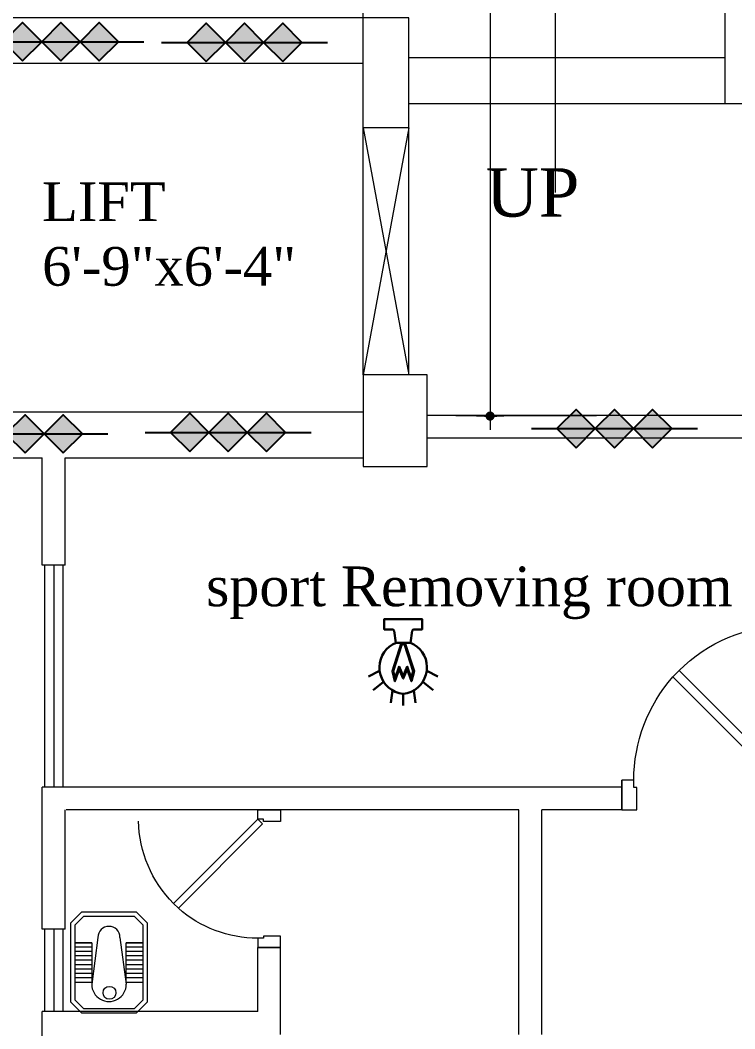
# Model space of a CAD drawing. Header units: inches. Extents: x -250485 to 735580, y -140410 to 288049.
# Drawn here: x 39750.4 to 39906.3, y 21592.1 to 21812.1 of the extents above; entities that cross this region are included whole.
import ezdxf

# ---------------------------------------------------------------- set-up
doc = ezdxf.new("R2010")
doc.units = ezdxf.units.IN
doc.header["$MEASUREMENT"] = 0
doc.header["$PDMODE"] = 35
doc.layers.get('0').update_dxf_attribs({"lineweight": 0})
doc.layers.get('Defpoints').update_dxf_attribs({"lineweight": 0})
for name, color, linetype, lineweight in [('A stair', 210, 'Continuous', 0), ('COLUMN-2', 102, 'Continuous', 0), ('DIM_WORKING', 7, 'Continuous', 0), ('DOOR', 222, 'Continuous', 0), ('Emergency Light', 251, 'Continuous', 15), ('FURNITURE', 144, 'Continuous', 0), ('hosebox', 10, 'Continuous', 0), ('illustr-TOILET FIXTURE', 252, 'Continuous', 0), ('Intercom Conduit', 40, 'Continuous', 0), ('Layer1', 134, 'Continuous', 0), ('PROJ NAME', 7, 'Continuous', 0), ('Stair', 171, 'Continuous', 0), ('SYMBLE', 86, 'Continuous', 0), ('wall', 7, 'Continuous', 0), ('WALL (I)', 7, 'Continuous', 0), ('window', 140, 'Continuous', 0)]:
    doc.layers.add(name, color=color, linetype=linetype, lineweight=lineweight)
doc.layers.add('fire rated wall', color=7, linetype='Continuous')
doc.styles.add('ARCH', font='times.ttf')
doc.styles.add('ARIAL', font='times.ttf')
doc.styles.add('REG', font='times.ttf')
doc.dimstyles.new('Dim-Pres', dxfattribs={"dimtxt": 5.5, "dimasz": 2, "dimexe": 1.5, "dimexo": 1.5, "dimgap": 1, "dimtad": 3, "dimdec": 0, "dimzin": 3, "dimdsep": 46, "dimlunit": 4, "dimtxsty": 'REG', "dimblk": 'point', "dimcen": 2, "dimclrd": 256, "dimclre": 256, "dimclrt": 7, "dimadec": 0, "dimazin": 0, "dimtfac": 0.75, "dimtdec": 0, "dimtmove": 1, "dimatfit": 3, "dimldrblk": 'point', "dimfxl": 0, "dimtolj": 1, "dimtzin": 0, "dimlwd": -1, "dimlwe": -1, "dimarcsym": 1})

# ---------------------------------------------------------------- blocks, each defined once
blk = doc.blocks.new('30 door')
at = {"layer": 'DOOR'}
blk.add_lwpolyline([(-5, 28), (-5, 30), (0, 30), (0, 27.5), (-3.75, 27.5), (-3.75, 28), (-5, 28, 0.181643), (-22.32, 21.45), (-23.38, 20.38), (-5, 2), (-5, 0), (0, 0), (0, 2.5), (-3.75, 2.5), (-3.75, 2), (-5, 2), (-3.94, 3.06), (-22.32, 21.45), (-23.38, 20.38, 0.194724), (-31, 2.42, 0.196084)], format="xyb", dxfattribs=at)
blk = doc.blocks.new('HGJGHJ')
at = {"layer": 'FURNITURE', "linetype": 'Continuous'}
for p, q in [((30654.36, 4929.01), (30651.96, 4926.61)), ((30654.76, 4928.05), (30652.92, 4926.21)), ((30654.36, 4929.01), (30671.65, 4929.01)), ((30654.76, 4928.05), (30671.25, 4928.05)), ((30658.68, 4928.05), (30667.33, 4928.05)), ((30658.68, 4924.45), (30658.68, 4928.05)), ((30658.68, 4928.05), (30658.68, 4924.45)), ((30659.64, 4928.05), (30659.64, 4924.45)), ((30660.6, 4928.05), (30660.6, 4924.45)), ((30661.56, 4928.05), (30661.56, 4924.45)), ((30662.52, 4928.05), (30662.52, 4924.45)), ((30663.48, 4928.05), (30663.48, 4924.45)), ((30664.44, 4928.05), (30664.44, 4924.45)), ((30665.4, 4928.05), (30665.4, 4924.45)), ((30666.37, 4928.05), (30666.37, 4924.45)), ((30667.33, 4928.05), (30667.33, 4924.45)), ((30671.25, 4928.05), (30673.09, 4926.21)), ((30671.65, 4929.01), (30674.05, 4926.61)), ((30651.96, 4914.79), (30651.96, 4926.61)), ((30652.92, 4915.19), (30652.92, 4926.21)), ((30673.09, 4926.21), (30673.09, 4915.19)), ((30674.05, 4926.61), (30674.05, 4914.79)), ((30657.53, 4923.08), (30667.73, 4924.46)), ((30667.33, 4924.45), (30658.68, 4924.45)), ((30657.53, 4918.27), (30667.73, 4916.93)), ((30658.68, 4916.95), (30667.33, 4916.95)), ((30658.68, 4913.35), (30658.68, 4916.95)), ((30658.68, 4916.95), (30658.68, 4913.35)), ((30659.64, 4916.95), (30659.64, 4913.35)), ((30660.6, 4916.95), (30660.6, 4913.35)), ((30661.56, 4916.95), (30661.56, 4913.35)), ((30662.52, 4916.95), (30662.52, 4913.35)), ((30663.48, 4916.95), (30663.48, 4913.35)), ((30664.44, 4916.95), (30664.44, 4913.35)), ((30665.4, 4916.95), (30665.4, 4913.35)), ((30666.37, 4916.95), (30666.37, 4913.35)), ((30667.33, 4916.95), (30667.33, 4913.35)), ((30654.36, 4912.39), (30651.96, 4914.79)), ((30654.76, 4913.35), (30652.92, 4915.19)), ((30673.09, 4915.19), (30671.25, 4913.35)), ((30674.05, 4914.79), (30671.65, 4912.39)), ((30671.65, 4912.39), (30654.36, 4912.39)), ((30671.25, 4913.35), (30654.76, 4913.35)), ((30667.33, 4913.35), (30658.68, 4913.35))]:
    blk.add_line(p, q, dxfattribs=at)
blk.add_circle((30669.61, 4920.81), 1.4, dxfattribs=at)
for centre, radius, start, end in [((30657.53, 4920.68), 2.4, 90, 270), ((30667.74, 4920.7), 3.77, 269.8864, 90.1136)]:
    blk.add_arc(centre, radius, start, end, dxfattribs=at)
blk = doc.blocks.new('bfg')
at = {"layer": 'fire rated wall'}
h = blk.add_hatch(color=1, dxfattribs=at)
h.dxf.hatch_style = 1
h.paths.add_polyline_path([(9432308.67, -5613534.51), (9432321.43, -5613547.26), (9432334.18, -5613534.51)])
h.paths.add_polyline_path([(9432334.18, -5613534.51), (9432321.43, -5613521.75), (9432308.67, -5613534.51)])
h.paths.add_polyline_path([(9432334.18, -5613534.51), (9432359.68, -5613534.51), (9432346.93, -5613521.75)])
h.paths.add_polyline_path([(9432334.18, -5613534.51), (9432346.93, -5613547.26), (9432359.68, -5613534.51)])
at = {"layer": 'fire rated wall', "color": 1, "elevation": 0}
for points in [[(9432321.43, -5613547.26), (9432334.18, -5613534.51), (9432321.43, -5613521.75), (9432308.67, -5613534.51)], [(9432346.93, -5613547.26), (9432359.68, -5613534.51), (9432346.93, -5613521.75), (9432334.18, -5613534.51)]]:
    blk.add_lwpolyline(points, close=True, dxfattribs=at)
blk.add_lwpolyline([(9432291.67, -5613534.51), (9432376.69, -5613534.51)], dxfattribs=at)
blk = doc.blocks.new('3HR RATE')
at = {"layer": 'fire rated wall', "xscale": 1.292997314696549, "yscale": 1.292997314696549, "zscale": 1.292997314696549}
for p in [(-12191616.17, 7245476.71), (-12191583.19, 7245476.71)]:
    blk.add_blockref('bfg', p, dxfattribs=at)
blk = doc.blocks.new('dot')
at = {"color": 4}
for p, q in [((0, 1.5), (0, -1.5)), ((-1.5, 0), (1.5, 0))]:
    blk.add_line(p, q, dxfattribs=at)
at = {"color": 6, "const_width": 0.5}
blk.add_lwpolyline([(-0.25, 0, 1), (0.25, 0, 1)], format="xyb", close=True, dxfattribs=at)
blk = doc.blocks.new('point')
blk.add_blockref('dot', (0, 0))
blk = doc.blocks.new('*D594')
at = {"layer": 'Defpoints', "color": 0, "ltscale": 30, "transparency": 16777216}
for p in [(39850.25, 22012.76), (39850.25, 21725.76), (39852.95, 21725.76)]:
    blk.add_point(p, dxfattribs=at)
at = {"layer": 'Layer1', "ltscale": 30, "transparency": 16777216}
for p, q in [((39851.75, 22012.76), (39854.45, 22012.76)), ((39852.95, 22010.76), (39852.95, 21727.76)), ((39851.75, 21725.76), (39854.45, 21725.76))]:
    blk.add_line(p, q, dxfattribs=at)
at = {"layer": 'Layer1', "ltscale": 30, "transparency": 16777216, "xscale": 2, "yscale": 2, "zscale": 2}
for p, rotation in [((39852.95, 22012.76), 90), ((39852.95, 21725.76), 270)]:
    blk.add_blockref('point', p, dxfattribs=dict(at, rotation=rotation))
at = {"layer": 'Layer1', "color": 7, "ltscale": 30, "transparency": 16777216, "insert": (39849.41, 21869.26), "char_height": 5, "attachment_point": 5, "rotation": 90, "style": 'REG'}
blk.add_mtext('\\A1;23\'-11"', dxfattribs=at)
blk = doc.blocks.new('A$C16DB04AD')
at = {"layer": 'Emergency Light', "color": 154, "lineweight": 30}
for p, q in [((-6.54, -14.39), (-9.59, -15.98)), ((6.54, -14.39), (9.59, -15.98)), ((-5.43, -17.4), (-8.33, -19.77)), ((5.43, -17.4), (8.33, -19.77)), ((-2.95, -19.78), (-3.46, -23.22)), ((0, -20.7), (0, -24)), ((2.95, -19.78), (3.46, -23.22))]:
    blk.add_line(p, q, dxfattribs=at)
blk.add_lwpolyline([(-2, -6.57), (-2.49, -3.28, 0.371278), (-2.94, -2.89), (-5.25, -2.89), (-5.25, 0), (5.25, 0), (5.25, -2.89), (2.94, -2.89, 0.371278), (2.49, -3.28), (2, -6.57)], format="xyb", dxfattribs=at)
at = {"layer": 'Emergency Light', "color": 1, "lineweight": 30}
blk.add_lwpolyline([(-0.43, -6.57), (-3.01, -14.48), (-2.28, -17.27), (-1.1, -13.91), (0, -16.5), (1.1, -13.91), (2.28, -17.27), (3.01, -14.48), (0.43, -6.57)], dxfattribs=at)
blk.add_lwpolyline([(0.43, -7.28, 0.690361), (-0.43, -7.28), (-2.75, -14.5), (-2.25, -16.42), (-1.12, -13.21), (0, -15.86), (1.12, -13.21), (2.25, -16.42), (2.75, -14.5), (0.43, -7.28)], format="xyb", dxfattribs=at)
at = {"layer": 'Emergency Light', "color": 154, "lineweight": 30}
blk.add_lwpolyline([(-2.02, -6.58), (2, -6.57)], dxfattribs=at)
for centre, radius, start, end in [((0.78, -13.41), 7.38, 112.0671, 245.9767), ((-0.78, -13.41), 7.38, 294.0233, 67.9329), ((0, -15.96), 4.74, 241.9689, 298.0311)]:
    blk.add_arc(centre, radius, start, end, dxfattribs=at)

msp = doc.modelspace()

# ---------------------------------------------------------------- linework, layer by layer
at = {"layer": 'COLUMN-2', "color": 7}
msp.add_lwpolyline([(39825.25, 21714.76), (39839.25, 21714.76), (39839.25, 21734.76), (39825.25, 21734.76)], close=True, dxfattribs=at)
msp.add_lwpolyline([(39825.25, 21714.76), (39839.25, 21714.76), (39839.25, 21734.76), (39825.25, 21734.76)], close=True, dxfattribs=at)
at = {"layer": 'DIM_WORKING', "color": 7, "ltscale": 30}
msp.add_line((39835.25, 21788.66), (39825.25, 21788.66), dxfattribs=at)
for points in [[(39835.25, 21788.66), (39835.25, 21812.66), (39734.25, 21812.66), (39734.25, 21716.66), (39755.25, 21716.66)], [(39825.25, 21788.66), (39825.25, 21802.66), (39744.25, 21802.66), (39744.25, 21726.66), (39825.25, 21726.66)], [(39760.25, 21716.66), (39825.25, 21716.66)]]:
    msp.add_lwpolyline(points, dxfattribs=at)
at = {"layer": 'hosebox', "color": 7, "linetype": 'Continuous'}
msp.add_line((39845.47, 21725.91), (39876.15, 21725.91), dxfattribs=at)
at = {"layer": 'Intercom Conduit', "color": 7, "ltscale": 30}
msp.add_lwpolyline([(39825.25, 21788.66), (39835.25, 21734.76), (39835.25, 21788.66), (39825.25, 21734.76), (39825.25, 21788.66)], dxfattribs=at)
at = {"layer": 'Layer1', "color": 7, "ltscale": 30}
for p, q in [((39760.25, 21693.26), (39755.25, 21693.26)), ((39881.71, 21639.82), (39881.71, 21646.32))]:
    msp.add_line(p, q, dxfattribs=at)
at = {"layer": 'Stair', "color": 7, "ltscale": 30}
for p, q in [((39904.25, 21803.91), (39835.25, 21803.91)), ((39904.25, 21793.91), (39835.25, 21793.91))]:
    msp.add_line(p, q, dxfattribs=at)
msp.add_lwpolyline([(39904.25, 21923.91), (39916.25, 21923.91), (39916.25, 21793.91), (39904.25, 21793.91)], close=True, dxfattribs=at)
at = {"layer": 'SYMBLE', "color": 7, "ltscale": 30}
msp.add_lwpolyline([(39867.25, 21774.57), (39867.25, 21983.19), (39956.58, 21983.19), (39956.58, 21793.91), (39921.62, 21803.91), (39933.95, 21803.91), (39956.58, 21793.91), (39985.09, 21803.91), (39977.27, 21803.91), (39956.58, 21793.91)], dxfattribs=at)
at = {"layer": 'WALL (I)', "color": 7, "ltscale": 30}
for p, q in [((39825.25, 21738.41), (39825.25, 21958.41)), ((39930.21, 21725.91), (39839.25, 21725.91)), ((39919.21, 21720.91), (39839.25, 21720.91)), ((39755.25, 21693.26), (39755.25, 21716.66)), ((39760.25, 21693.26), (39760.25, 21716.66)), ((39881.71, 21644.82), (39755.25, 21644.82)), ((39755.25, 21613.82), (39755.25, 21644.82)), ((39760.25, 21613.82), (39760.25, 21639.82)), ((39859.25, 21639.82), (39760.43, 21639.82)), ((39859.25, 21590.82), (39859.25, 21639.82)), ((39881.71, 21639.82), (39864.25, 21639.82)), ((39864.25, 21590.82), (39864.25, 21639.82)), ((39760.25, 21613.82), (39755.25, 21613.82)), ((39802.25, 21595.82), (39802.25, 21609.82)), ((39807.25, 21609.82), (39802.25, 21609.82)), ((39807.25, 21590.82), (39807.25, 21609.82)), ((39802.25, 21595.82), (39755.25, 21595.82)), ((39755.25, 21564.82), (39755.25, 21595.82))]:
    msp.add_line(p, q, dxfattribs=at)
at = {"layer": 'window', "color": 7, "ltscale": 30}
for p, q in [((39755.75, 21693.26), (39755.75, 21644.82)), ((39757.75, 21693.26), (39757.75, 21644.82)), ((39759.75, 21693.26), (39759.75, 21644.82)), ((39755.75, 21613.82), (39755.75, 21595.82)), ((39757.75, 21613.82), (39757.75, 21595.82)), ((39759.75, 21613.82), (39759.75, 21595.82))]:
    msp.add_line(p, q, dxfattribs=at)

# ---------------------------------------------------------------- block references
at = {"layer": 'Emergency Light', "lineweight": 30, "xscale": 0.7868064756185049, "yscale": 0.7868064756185049, "zscale": 0.7868064756213451}
msp.add_blockref('A$C16DB04AD', (39833.99, 21681.48), dxfattribs=at)
at = {"layer": 'illustr-TOILET FIXTURE', "color": 7, "rotation": 270}
msp.add_blockref('HGJGHJ', (34849.1, 52269.54), dxfattribs=at)
at = {"layer": 'Layer1', "xscale": 0.2533935670508072, "yscale": 0.2533935670526262, "zscale": 0.2533935670521235}
for p in [(38648.67, 25052.98), (38688.72, 25052.83), (38769.42, 24968.57), (38640.83, 24967.43), (38685.14, 24967.74)]:
    msp.add_blockref('3HR RATE', p, dxfattribs=at)
at = {"layer": 'wall', "color": 7, "xscale": -1.300000000000181, "yscale": 1.299999999999272, "zscale": 1.3, "rotation": 90}
msp.add_blockref('30 door', (39920.71, 21639.82), dxfattribs=at)
at = {"layer": 'wall', "color": 7, "xscale": -1, "rotation": 180}
msp.add_blockref('30 door', (39807.25, 21639.82), dxfattribs=at)

# ---------------------------------------------------------------- texts
at = {"layer": 'A stair', "color": 7, "ltscale": 30, "insert": (39755.21, 21776.74, 0), "char_height": 8.448, "width": 13.9397, "attachment_point": 1, "style": 'ARCH'}
msp.add_mtext('LIFT 6\'-9"x6\'-4"', dxfattribs=at)
at = {"layer": 'PROJ NAME', "color": 7, "style": 'ARIAL'}
msp.add_text('sport Removing room', height=8.6663, dxfattribs=at).set_placement((39790.97, 21684.28))
at = {"layer": 'SYMBLE', "color": 7, "ltscale": 30, "insert": (39852.05, 21779.83), "char_height": 10.56, "width": 17.4246, "attachment_point": 1, "style": 'ARCH'}
msp.add_mtext('UP', dxfattribs=at)

# ---------------------------------------------------------------- dimensions: what is measured, and where the dimension line sits
at = {"layer": 'Layer1', "ltscale": 30}
dim = msp.add_linear_dim(base=(39852.95, 21725.76), p1=(39850.25, 22012.76), p2=(39850.25, 21725.76), angle=90, dimstyle='Dim-Pres', override={"dimtxt": 5, "dimfxl": 4, "dimfxlon": 1}, dxfattribs=at)
dim.commit()
dim.dimension.update_dxf_attribs({"geometry": '*D594', "text_midpoint": (39849.41, 21869.26)})

doc.saveas('drawing.dxf')
